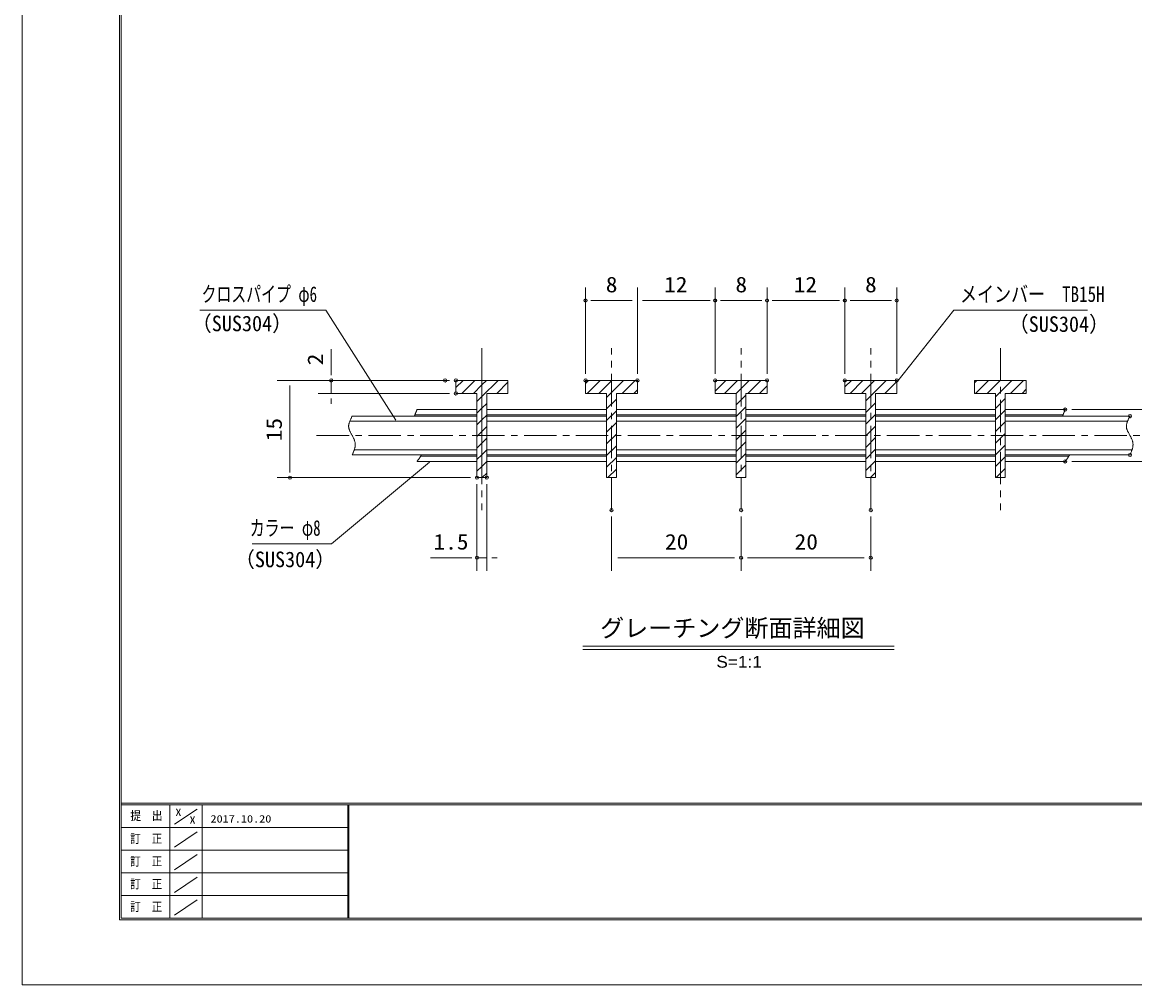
# Model space of a CAD drawing. Units: millimetres, scale not verified. Extents: x -1050 to 1050, y -742 to 742.
# Drawn here: x -1050 to -192, y -742 to 0 of the extents above; entities that cross this region are included whole.
import ezdxf
from ezdxf.enums import TextEntityAlignment as Align

# ---------------------------------------------------------------- set-up
doc = ezdxf.new("R2010")
doc.units = ezdxf.units.MM
doc.header["$LTSCALE"] = 5
doc.header["$PDMODE"] = 32
doc.header["$PDSIZE"] = 2.5
doc.linetypes.add('CHAIN1', pattern=[8, 5, -1, 1, -1])
doc.linetypes.add('DOUBLE_CHAIN1', pattern=[8.8, 5, -1, 0.6, -0.6, 0.6, -1])
for name, color, linetype, lineweight in [('0-0_7-図\u3000枠', 4, 'Continuous', 9), ('0-1_寸法注釈', 2, 'Continuous', 9), ('0-3_DEFPOINTS', 134, 'Continuous', 9), ('0-6_想像線', 134, 'DOUBLE_CHAIN1', 9), ('0-7_ハッチング', 4, 'Continuous', 9), ('0-8_蓋', 5, 'Continuous', 9), ('0-A_中心線', 6, 'CHAIN1', 9)]:
    doc.layers.add(name, color=color, linetype=linetype, lineweight=lineweight)
doc.styles.add('HG丸ｺﾞｼｯｸM-PRO', font='')
doc.styles.add('ＭＳ ゴシック', font='')
doc.styles.get('HG丸ｺﾞｼｯｸM-PRO').set_extended_font_data('HG丸ｺﾞｼｯｸM-PRO')
doc.styles.get('ＭＳ ゴシック').set_extended_font_data('MS Gothic')

msp = doc.modelspace()

# ---------------------------------------------------------------- linework, layer by layer
at = {"layer": '0-0_7-図\u3000枠'}
for p, q in [((-975, -692.5), (-975, 692.5)), ((-973.75, -691.25), (-973.75, 691.25)), ((998.75, -602.5), (-973.75, -602.5)), ((998.75, -603.75), (-973.75, -603.75)), ((-936.25, -691.192), (-936.25, -603.75)), ((-932.5, -618.606), (-915, -606.924)), ((-911.25, -603.75), (-911.25, -691.192)), ((-798.75, -603.75), (-798.75, -691.192)), ((-798, -603.75), (-798, -691.192)), ((-798.75, -621.25), (-973.75, -621.25)), ((-932.5, -636.247), (-915, -624.565)), ((-798.75, -638.75), (-973.75, -638.75)), ((-932.5, -653.747), (-915, -642.065)), ((-798.75, -656.25), (-973.75, -656.25)), ((-932.5, -671.247), (-915, -659.565)), ((-798.75, -673.75), (-973.75, -673.75)), ((-932.5, -688.747), (-915, -677.065)), ((1000, -692.5), (-975, -692.5)), ((998.75, -691.25), (-973.75, -691.25))]:
    msp.add_line(p, q, dxfattribs=at)
at = {"layer": '0-1_寸法注釈'}
for p, q in [((-615.45, -271.308), (-615.45, -204.636)), ((-575.45, -271.308), (-575.45, -204.636)), ((-515.45, -271.308), (-515.45, -204.636)), ((-475.45, -271.308), (-475.45, -204.636)), ((-415.45, -271.308), (-415.45, -204.636)), ((-375.45, -271.308), (-375.45, -204.636)), ((-579.45, -214.636), (-611.45, -214.636)), ((-571.45, -214.636), (-519.45, -214.636)), ((-511.45, -214.636), (-479.45, -214.636)), ((-471.45, -214.636), (-419.45, -214.636)), ((-411.45, -214.636), (-379.45, -214.636)), ((-811.62, -272.308), (-811.62, -252.195)), ((-720.45, -276.308), (-853.458, -276.308)), ((-843.458, -280.308), (-843.458, -347.308)), ((-728.783, -276.308), (-821.62, -276.308)), ((-811.62, -286.308), (-811.62, -276.308)), ((-720.45, -286.308), (-821.62, -286.308)), ((-811.62, -290.308), (-811.62, -294.308)), ((-240.45, -298.808), (-97.687, -298.808)), ((-240.45, -338.808), (-97.687, -338.808)), ((-704.2, -351.308), (-853.458, -351.308)), ((-699.2, -356.308), (-699.2, -423.069)), ((-691.7, -356.308), (-691.7, -423.069)), ((-595.45, -381.308), (-595.45, -423.069)), ((-495.45, -381.308), (-495.45, -423.069)), ((-495.45, -381.308), (-495.45, -423.069)), ((-395.45, -381.308), (-395.45, -423.069)), ((-703.2, -413.069), (-735.103, -413.069)), ((-691.7, -413.069), (-699.2, -413.069)), ((-687.7, -413.069), (-683.7, -413.069)), ((-590.45, -413.069), (-500.45, -413.069)), ((-490.45, -413.069), (-400.45, -413.069)), ((-617.576, -481.327), (-377.371, -481.327)), ((-617.576, -483.827), (-377.371, -483.827))]:
    msp.add_line(p, q, dxfattribs=at)
for points in [[(-912.922, -222.031), (-815.732, -222.031), (-761.827, -306.969)], [(-228.148, -222.031), (-331.355, -222.031), (-375.234, -277.584)], [(-872.622, -402.409), (-811.534, -402.409), (-735.945, -339.443)]]:
    msp.add_lwpolyline(points, dxfattribs=at)
at = {"layer": '0-3_DEFPOINTS'}
msp.add_lwpolyline([(-1050, -742.5), (-1050, 742.5), (1050, 742.5), (1050, -742.5)], close=True, dxfattribs=at)
for p in [(-615.45, -214.636), (-515.45, -214.636), (-475.45, -214.636), (-415.45, -214.636), (-375.45, -214.636), (-811.62, -276.308), (-723.783, -276.308), (-715.45, -276.308), (-615.45, -276.308), (-575.45, -276.308), (-575.45, -276.308), (-515.45, -276.308), (-515.45, -276.308), (-475.45, -276.308), (-475.45, -276.308), (-415.45, -276.308), (-415.45, -276.308), (-375.45, -276.308), (-715.45, -286.308), (-245.45, -298.808), (-195.45, -303.808), (-195.45, -333.808), (-245.45, -338.808), (-843.458, -351.308), (-699.2, -351.308), (-691.7, -351.308), (-595.45, -376.308), (-495.45, -376.308), (-395.45, -376.308), (-699.2, -413.069), (-495.45, -413.069), (-395.45, -413.069)]:
    msp.add_point(p, dxfattribs=at)
at = {"layer": '0-6_想像線'}
for p, q in [((-747.352, -303.683), (-747.392, -303.808)), ((-247.352, -303.683), (-247.392, -303.808))]:
    msp.add_line(p, q, dxfattribs=at)
for points in [[(-745.45, -298.808), (-745.503, -298.933), (-745.556, -299.058), (-745.609, -299.182), (-745.662, -299.307), (-745.715, -299.432), (-745.768, -299.556), (-745.821, -299.681), (-745.874, -299.806), (-745.926, -299.931), (-745.978, -300.055), (-746.031, -300.18), (-746.083, -300.305), (-746.134, -300.43), (-746.186, -300.554), (-746.237, -300.679), (-746.288, -300.804), (-746.339, -300.929), (-746.39, -301.054), (-746.44, -301.179), (-746.49, -301.304), (-746.539, -301.429), (-746.588, -301.553), (-746.637, -301.678), (-746.686, -301.803), (-746.734, -301.928), (-746.781, -302.054), (-746.828, -302.179), (-746.875, -302.304), (-746.921, -302.429), (-746.967, -302.554), (-747.012, -302.679), (-747.056, -302.805), (-747.1, -302.93), (-747.144, -303.055), (-747.187, -303.181), (-747.229, -303.306), (-747.271, -303.432), (-747.312, -303.557), (-747.352, -303.683)], [(-245.45, -298.808), (-245.503, -298.933), (-245.556, -299.058), (-245.609, -299.182), (-245.662, -299.307), (-245.715, -299.432), (-245.768, -299.556), (-245.821, -299.681), (-245.874, -299.806), (-245.926, -299.931), (-245.978, -300.055), (-246.031, -300.18), (-246.083, -300.305), (-246.134, -300.43), (-246.186, -300.554), (-246.237, -300.679), (-246.288, -300.804), (-246.339, -300.929), (-246.39, -301.054), (-246.44, -301.179), (-246.49, -301.304), (-246.539, -301.429), (-246.588, -301.553), (-246.637, -301.678), (-246.686, -301.803), (-246.734, -301.928), (-246.781, -302.054), (-246.828, -302.179), (-246.875, -302.304), (-246.921, -302.429), (-246.967, -302.554), (-247.012, -302.679), (-247.056, -302.805), (-247.1, -302.93), (-247.144, -303.055), (-247.187, -303.181), (-247.229, -303.306), (-247.271, -303.432), (-247.312, -303.557), (-247.352, -303.683)], [(-795.45, -303.808), (-795.678, -304.246), (-795.905, -304.684), (-796.13, -305.122), (-796.35, -305.559), (-796.564, -305.996), (-796.772, -306.433), (-796.972, -306.869), (-797.162, -307.305), (-797.34, -307.74), (-797.507, -308.174), (-797.66, -308.607), (-797.798, -309.039), (-797.919, -309.47), (-798.022, -309.9), (-798.106, -310.329), (-798.17, -310.757), (-798.212, -311.183), (-798.23, -311.608), (-798.223, -312.031), (-798.191, -312.452), (-798.131, -312.872), (-798.045, -313.29), (-797.936, -313.707), (-797.804, -314.123), (-797.653, -314.538), (-797.484, -314.952), (-797.3, -315.365), (-797.102, -315.778), (-796.893, -316.191), (-796.675, -316.604), (-796.45, -317.018), (-796.22, -317.432), (-795.987, -317.847), (-795.753, -318.262), (-795.521, -318.679), (-795.292, -319.098), (-795.069, -319.517), (-794.851, -319.938), (-794.641, -320.361)], [(-195.45, -303.808), (-195.678, -304.246), (-195.905, -304.684), (-196.13, -305.122), (-196.35, -305.559), (-196.564, -305.996), (-196.772, -306.433), (-196.972, -306.869), (-197.162, -307.305), (-197.34, -307.74), (-197.507, -308.174), (-197.66, -308.607), (-197.798, -309.039), (-197.919, -309.47), (-198.022, -309.9), (-198.106, -310.329), (-198.17, -310.757), (-198.212, -311.183), (-198.23, -311.608), (-198.223, -312.031), (-198.191, -312.452), (-198.131, -312.872), (-198.045, -313.29), (-197.936, -313.707), (-197.804, -314.123), (-197.653, -314.538), (-197.484, -314.952), (-197.3, -315.365), (-197.102, -315.778), (-196.893, -316.191), (-196.675, -316.604), (-196.45, -317.018), (-196.22, -317.432), (-195.987, -317.847), (-195.753, -318.262), (-195.521, -318.679), (-195.292, -319.098), (-195.069, -319.517), (-194.851, -319.938), (-194.641, -320.361)], [(-794.641, -320.361), (-794.439, -320.784), (-794.248, -321.209), (-794.067, -321.635), (-793.898, -322.062), (-793.743, -322.49), (-793.602, -322.918), (-793.477, -323.348), (-793.369, -323.779), (-793.279, -324.21), (-793.209, -324.642), (-793.159, -325.074), (-793.131, -325.508), (-793.124, -325.941), (-793.139, -326.376), (-793.173, -326.81), (-793.225, -327.246), (-793.295, -327.681), (-793.382, -328.117), (-793.483, -328.554), (-793.598, -328.99), (-793.726, -329.427), (-793.865, -329.865), (-794.015, -330.302), (-794.174, -330.74), (-794.341, -331.178), (-794.516, -331.616), (-794.696, -332.054), (-794.88, -332.493), (-795.068, -332.931), (-795.258, -333.37), (-795.45, -333.808)], [(-194.641, -320.361), (-194.439, -320.784), (-194.248, -321.209), (-194.067, -321.635), (-193.898, -322.062), (-193.743, -322.49), (-193.602, -322.918), (-193.477, -323.348), (-193.369, -323.779), (-193.279, -324.21), (-193.209, -324.642), (-193.159, -325.074), (-193.131, -325.508), (-193.124, -325.941), (-193.139, -326.376), (-193.173, -326.81), (-193.225, -327.246), (-193.295, -327.681), (-193.382, -328.117), (-193.483, -328.554), (-193.598, -328.99), (-193.726, -329.427), (-193.865, -329.865), (-194.015, -330.302), (-194.174, -330.74), (-194.341, -331.178), (-194.516, -331.616), (-194.696, -332.054), (-194.88, -332.493), (-195.068, -332.931), (-195.258, -333.37), (-195.45, -333.808)], [(-742.1, -333.808), (-742.169, -333.933), (-742.239, -334.058), (-742.311, -334.182), (-742.383, -334.307), (-742.456, -334.432), (-742.531, -334.556), (-742.606, -334.681), (-742.682, -334.806), (-742.759, -334.931), (-742.838, -335.056), (-742.916, -335.18), (-742.996, -335.305), (-743.077, -335.43), (-743.158, -335.555), (-743.24, -335.68), (-743.323, -335.805), (-743.406, -335.93), (-743.491, -336.055), (-743.575, -336.18), (-743.661, -336.305), (-743.747, -336.43), (-743.833, -336.555), (-743.92, -336.68), (-744.008, -336.806), (-744.096, -336.931), (-744.184, -337.056), (-744.273, -337.181), (-744.362, -337.306), (-744.451, -337.431), (-744.541, -337.556), (-744.631, -337.682), (-744.721, -337.807), (-744.812, -337.932), (-744.903, -338.057), (-744.994, -338.182), (-745.085, -338.308), (-745.176, -338.433), (-745.267, -338.558), (-745.359, -338.683)], [(-242.1, -333.808), (-242.169, -333.933), (-242.239, -334.058), (-242.311, -334.182), (-242.383, -334.307), (-242.456, -334.432), (-242.531, -334.556), (-242.606, -334.681), (-242.682, -334.806), (-242.759, -334.931), (-242.838, -335.056), (-242.916, -335.18), (-242.996, -335.305), (-243.077, -335.43), (-243.158, -335.555), (-243.24, -335.68), (-243.323, -335.805), (-243.406, -335.93), (-243.491, -336.055), (-243.575, -336.18), (-243.661, -336.305), (-243.747, -336.43), (-243.833, -336.555), (-243.92, -336.68), (-244.008, -336.806), (-244.096, -336.931), (-244.184, -337.056), (-244.273, -337.181), (-244.362, -337.306), (-244.451, -337.431), (-244.541, -337.556), (-244.631, -337.682), (-244.721, -337.807), (-244.812, -337.932), (-244.903, -338.057), (-244.994, -338.182), (-245.085, -338.308), (-245.176, -338.433), (-245.267, -338.558), (-245.359, -338.683)], [(-745.359, -338.683), (-745.45, -338.808), (-745.45, -338.808)], [(-245.359, -338.683), (-245.45, -338.808), (-245.45, -338.808)]]:
    msp.add_lwpolyline(points, dxfattribs=at)
at = {"layer": '0-7_ハッチング'}
for p, q in [((-715.45, -281.835), (-709.923, -276.308)), ((-710.943, -286.308), (-700.943, -276.308)), ((-684.002, -286.308), (-675.45, -277.756)), ((-615.45, -278.677), (-613.081, -276.308)), ((-614.101, -286.308), (-604.101, -276.308)), ((-605.12, -286.308), (-595.12, -276.308)), ((-599.2, -289.368), (-586.14, -276.308)), ((-587.16, -286.308), (-577.16, -276.308)), ((-515.45, -284.5), (-507.259, -276.308)), ((-508.278, -286.308), (-498.278, -276.308)), ((-499.298, -286.308), (-489.298, -276.308)), ((-490.318, -286.308), (-480.318, -276.308)), ((-481.338, -286.308), (-475.45, -280.421)), ((-415.45, -281.342), (-410.417, -276.308)), ((-411.436, -286.308), (-401.436, -276.308)), ((-402.456, -286.308), (-392.456, -276.308)), ((-399.2, -292.032), (-383.476, -276.308)), ((-384.496, -286.308), (-375.45, -277.263)), ((-315.45, -278.184), (-313.575, -276.308)), ((-314.594, -286.308), (-304.594, -276.308)), ((-305.614, -286.308), (-295.614, -276.308)), ((-299.2, -288.875), (-286.634, -276.308)), ((-287.654, -286.308), (-277.654, -276.308)), ((-278.673, -286.308), (-275.45, -283.085)), ((-599.2, -298.348), (-591.7, -290.848)), ((-578.18, -286.308), (-575.45, -283.579)), ((-499.2, -295.19), (-491.7, -287.69)), ((-375.515, -286.308), (-375.45, -286.243)), ((-299.2, -297.855), (-291.7, -290.355)), ((-599.2, -307.329), (-591.7, -299.829)), ((-499.2, -304.171), (-491.7, -296.671)), ((-399.2, -301.013), (-391.7, -293.513)), ((-299.2, -306.835), (-291.7, -299.335)), ((-599.2, -316.309), (-591.7, -308.809)), ((-499.2, -313.151), (-491.7, -305.651)), ((-399.2, -309.993), (-391.7, -302.493)), ((-299.2, -315.815), (-291.7, -308.315)), ((-499.2, -322.131), (-491.7, -314.631)), ((-399.2, -318.973), (-391.7, -311.473)), ((-299.2, -324.796), (-291.7, -317.296)), ((-699.2, -328.447), (-695.45, -324.697)), ((-695.45, -324.697), (-691.7, -320.947)), ((-599.2, -325.289), (-591.7, -317.789)), ((-499.2, -331.111), (-491.7, -323.611)), ((-399.2, -327.954), (-391.7, -320.454)), ((-699.2, -337.427), (-695.45, -333.677)), ((-695.45, -333.677), (-691.7, -329.927)), ((-599.2, -334.269), (-591.7, -326.769)), ((-499.2, -340.092), (-491.7, -332.592)), ((-399.2, -336.934), (-391.7, -329.434)), ((-299.2, -333.776), (-291.7, -326.276)), ((-699.2, -346.408), (-695.45, -342.658)), ((-695.45, -342.658), (-691.7, -338.908)), ((-599.2, -343.25), (-591.7, -335.75)), ((-499.2, -349.072), (-491.7, -341.572)), ((-399.2, -345.914), (-391.7, -338.414)), ((-299.2, -342.756), (-291.7, -335.256)), ((-695.12, -351.308), (-691.7, -347.888)), ((-598.278, -351.308), (-591.7, -344.73)), ((-492.456, -351.308), (-491.7, -350.552)), ((-395.614, -351.308), (-391.7, -347.394)), ((-298.772, -351.308), (-291.7, -344.236))]:
    msp.add_line(p, q, dxfattribs=at)
for points in [[(-699.2, -286.308), (-699.2, -318.808), (-695.45, -318.808), (-695.45, -276.308), (-715.45, -276.308), (-715.45, -286.308)], [(-691.7, -286.308), (-675.45, -286.308), (-675.45, -276.308), (-695.45, -276.308), (-695.45, -318.808), (-691.7, -318.808)], [(-591.7, -286.308), (-575.45, -286.308), (-575.45, -276.308), (-615.45, -276.308), (-615.45, -286.308), (-599.2, -286.308), (-599.2, -351.308), (-591.7, -351.308)], [(-475.45, -276.308), (-515.45, -276.308), (-515.45, -286.308), (-499.2, -286.308), (-499.2, -351.308), (-491.7, -351.308), (-491.7, -286.308), (-475.45, -286.308)], [(-375.45, -286.308), (-375.45, -276.308), (-415.45, -276.308), (-415.45, -286.308), (-399.2, -286.308), (-399.2, -351.308), (-391.7, -351.308), (-391.7, -286.308)], [(-299.2, -286.308), (-299.2, -351.308), (-291.7, -351.308), (-291.7, -286.308), (-275.45, -286.308), (-275.45, -276.308), (-315.45, -276.308), (-315.45, -286.308)], [(-695.45, -318.808), (-699.2, -318.808), (-699.2, -351.308), (-695.45, -351.308)], [(-695.45, -351.308), (-691.7, -351.308), (-691.7, -318.808), (-695.45, -318.808)]]:
    msp.add_lwpolyline(points, close=True, dxfattribs=at)
for points in [[(-701.963, -286.308), (-695.45, -279.796), (-691.963, -276.308)], [(-699.2, -292.526), (-695.45, -288.776), (-682.982, -276.308)], [(-699.2, -301.506), (-695.45, -297.756), (-691.7, -294.006)], [(-699.2, -310.487), (-695.45, -306.737), (-691.7, -302.987)], [(-699.2, -319.467), (-698.541, -318.808), (-695.45, -315.717), (-691.7, -311.967)]]:
    msp.add_lwpolyline(points, dxfattribs=at)
at = {"layer": '0-8_蓋'}
for p, q in [((-715.45, -276.308), (-675.45, -276.308)), ((-715.45, -286.308), (-715.45, -276.308)), ((-615.45, -276.308), (-575.45, -276.308)), ((-615.45, -286.308), (-615.45, -276.308)), ((-515.45, -276.308), (-475.45, -276.308)), ((-515.45, -286.308), (-515.45, -276.308)), ((-475.45, -286.308), (-475.45, -276.308)), ((-415.45, -276.308), (-375.45, -276.308)), ((-415.45, -286.308), (-415.45, -276.308)), ((-375.45, -286.308), (-375.45, -276.308)), ((-315.45, -276.308), (-275.45, -276.308)), ((-315.45, -286.308), (-315.45, -276.308)), ((-715.45, -286.308), (-699.2, -286.308)), ((-699.2, -286.308), (-699.2, -351.308)), ((-691.7, -286.308), (-691.7, -351.308)), ((-615.45, -286.308), (-599.2, -286.308)), ((-599.2, -286.308), (-599.2, -351.308)), ((-591.7, -286.308), (-591.7, -351.308)), ((-515.45, -286.308), (-499.2, -286.308)), ((-499.2, -286.308), (-499.2, -351.308)), ((-491.7, -286.308), (-491.7, -351.308)), ((-491.7, -286.308), (-475.45, -286.308)), ((-415.45, -286.308), (-399.2, -286.308)), ((-399.2, -286.308), (-399.2, -351.308)), ((-391.7, -286.308), (-391.7, -351.308)), ((-391.7, -286.308), (-375.45, -286.308)), ((-315.45, -286.308), (-299.2, -286.308)), ((-299.2, -286.308), (-299.2, -351.308)), ((-291.7, -286.308), (-291.7, -351.308)), ((-745.45, -298.808), (-699.2, -298.808)), ((-691.7, -298.808), (-599.2, -298.808)), ((-591.7, -298.808), (-499.2, -298.808)), ((-491.7, -298.808), (-399.2, -298.808)), ((-391.7, -298.808), (-299.2, -298.808)), ((-291.7, -298.808), (-245.45, -298.808)), ((-797.368, -307.808), (-699.2, -307.808)), ((-795.45, -303.808), (-699.2, -303.808)), ((-747.058, -302.808), (-699.2, -302.808)), ((-691.7, -302.808), (-599.2, -302.808)), ((-691.7, -303.808), (-599.2, -303.808)), ((-691.7, -307.808), (-599.2, -307.808)), ((-591.7, -302.808), (-499.2, -302.808)), ((-591.7, -303.808), (-499.2, -303.808)), ((-591.7, -307.808), (-499.2, -307.808)), ((-491.7, -302.808), (-399.2, -302.808)), ((-491.7, -303.808), (-399.2, -303.808)), ((-491.7, -307.808), (-399.2, -307.808)), ((-391.7, -302.808), (-299.2, -302.808)), ((-391.7, -303.808), (-299.2, -303.808)), ((-391.7, -307.808), (-299.2, -307.808)), ((-291.7, -302.808), (-247.058, -302.808)), ((-291.7, -303.808), (-195.45, -303.808)), ((-291.7, -307.808), (-197.368, -307.808)), ((-795.45, -333.808), (-699.2, -333.808)), ((-793.847, -329.808), (-699.2, -329.808)), ((-691.7, -329.808), (-599.2, -329.808)), ((-691.7, -333.808), (-599.2, -333.808)), ((-591.7, -329.808), (-499.2, -329.808)), ((-591.7, -333.808), (-499.2, -333.808)), ((-491.7, -329.808), (-399.2, -329.808)), ((-491.7, -333.808), (-399.2, -333.808)), ((-391.7, -329.808), (-299.2, -329.808)), ((-391.7, -333.808), (-299.2, -333.808)), ((-291.7, -329.808), (-193.847, -329.808)), ((-291.7, -333.808), (-195.45, -333.808)), ((-745.45, -338.808), (-699.2, -338.808)), ((-742.684, -334.808), (-699.2, -334.808)), ((-691.7, -334.808), (-599.2, -334.808)), ((-691.7, -338.808), (-599.2, -338.808)), ((-591.7, -334.808), (-499.2, -334.808)), ((-591.7, -338.808), (-499.2, -338.808)), ((-491.7, -334.808), (-399.2, -334.808)), ((-491.7, -338.808), (-399.2, -338.808)), ((-391.7, -334.808), (-299.2, -334.808)), ((-391.7, -338.808), (-299.2, -338.808)), ((-291.7, -334.808), (-242.684, -334.808)), ((-291.7, -338.808), (-245.45, -338.808)), ((-699.2, -351.308), (-691.7, -351.308)), ((-599.2, -351.308), (-591.7, -351.308)), ((-499.2, -351.308), (-491.7, -351.308)), ((-399.2, -351.308), (-391.7, -351.308)), ((-299.2, -351.308), (-291.7, -351.308))]:
    msp.add_line(p, q, dxfattribs=at)
for points in [[(-691.7, -286.308), (-675.45, -286.308), (-675.45, -276.308)], [(-591.7, -286.308), (-575.45, -286.308), (-575.45, -276.308)], [(-291.7, -286.308), (-275.45, -286.308), (-275.45, -276.308)]]:
    msp.add_lwpolyline(points, dxfattribs=at)
at = {"layer": '0-A_中心線'}
for p, q in [((-695.45, -251.308), (-695.45, -376.308)), ((-595.45, -376.308), (-595.45, -251.308)), ((-495.45, -376.308), (-495.45, -251.308)), ((-395.45, -376.308), (-395.45, -251.308)), ((-295.45, -251.308), (-295.45, -376.308)), ((-822.921, -318.808), (-156.852, -318.808))]:
    msp.add_line(p, q, dxfattribs=at)

# ---------------------------------------------------------------- texts
at = {"layer": '0-0_7-図\u3000枠', "color": 5, "style": 'ＭＳ ゴシック'}
for s, height, width, p in [('提\u3000出', 6.745, 0.9, (-966.593, -617.56)), ('X', 5.755, 1.2, (-931.902, -614.076)), ('X', 5.755, 1.2, (-920.995, -620.022)), ('2017.10.20', 5.755, 1.2, (-904.801, -619.113)), ('訂\u3000正', 6.745, 0.9, (-966.76, -635.201)), ('訂\u3000正', 6.745, 0.9, (-966.76, -652.701)), ('訂\u3000正', 6.745, 0.9, (-966.76, -670.201)), ('訂\u3000正', 6.745, 0.9, (-966.76, -687.701))]:
    msp.add_text(s, height=height, dxfattribs=dict(at, width=width)).set_placement(p, align=Align.BOTTOM_LEFT)
at = {"layer": '0-1_寸法注釈', "color": 7}
for s, height, style, width, p in [('8', 12.02, 'ＭＳ ゴシック', 1.1, (-599.817, -211.949)), ('12', 12.02, 'ＭＳ ゴシック', 1.1, (-554.838, -211.949)), ('8', 12.02, 'ＭＳ ゴシック', 1.1, (-499.817, -211.949)), ('12', 12.02, 'ＭＳ ゴシック', 1.1, (-454.838, -211.949)), ('8', 12.02, 'ＭＳ ゴシック', 1.1, (-399.817, -211.949)), ('クロスパイプ φ6', 12.03, 'ＭＳ ゴシック', 0.7, (-911.686, -219.344)), ('メインバー\u3000TB15H', 12.03, 'ＭＳ ゴシック', 0.8, (-326.578, -219.344)), ('（SUS304）', 12.02, 'ＭＳ ゴシック', 0.95, (-919.399, -241.971)), ('（SUS304）', 12.02, 'ＭＳ ゴシック', 0.95, (-289.186, -242.457)), ('カラー φ8', 12.03, 'ＭＳ ゴシック', 0.7, (-874.475, -399.722)), ('1.5', 12.02, 'ＭＳ ゴシック', 1.1, (-732.723, -410.382)), ('20', 12.02, 'ＭＳ ゴシック', 1.1, (-554.183, -410.382)), ('20', 12.02, 'ＭＳ ゴシック', 1.1, (-454.183, -410.382)), ('（SUS304）', 12.02, 'ＭＳ ゴシック', 0.95, (-886.127, -423.981)), ('S=1:1', 9.054, 'HG丸ｺﾞｼｯｸM-PRO', 1.1, (-514.549, -500.628))]:
    msp.add_text(s, height=height, dxfattribs=dict(at, style=style, width=width)).set_placement(p, align=Align.BOTTOM_LEFT)
at = {"layer": '0-1_寸法注釈', "color": 7, "style": 'ＭＳ ゴシック', "width": 1.1}
for s, p in [('2', (-814.307, -264.618)), ('15', (-846.145, -323.197))]:
    msp.add_text(s, height=12.02, rotation=90, dxfattribs=at).set_placement(p, align=Align.BOTTOM_LEFT)
at = {"layer": '0-1_寸法注釈', "color": 7, "style": 'HG丸ｺﾞｼｯｸM-PRO'}
msp.add_text('グレーチング断面詳細図', height=13.6, dxfattribs=at).set_placement((-604.214, -478.216), align=Align.BOTTOM_LEFT)

doc.saveas('drawing.dxf')
